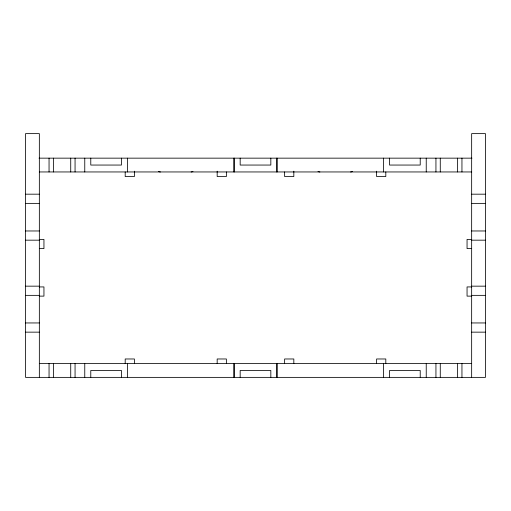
<?xml version="1.0" encoding="UTF-8"?>
<svg xmlns="http://www.w3.org/2000/svg" width="511" height="511" viewBox="0 0 511 511"><rect width="100%" height="100%" fill="white"/><g stroke="black" fill="none" stroke-linecap="round" stroke-linejoin="round"><path stroke-width="0.77" d="M39.053 158.155L471.947 158.155M39.347 171.952L471.653 171.952M25.55 194.18L39.347 194.18M471.653 194.18L485.45 194.18M25.55 203.378L39.347 203.378M471.653 203.378L485.45 203.378M25.55 230.972L39.347 230.972M471.653 230.972L485.45 230.972M39.347 239.404L43.946 239.404L43.946 248.602L39.347 248.602M471.653 239.404L467.054 239.404L467.054 248.602L471.653 248.602M25.55 240.17L39.347 240.17M471.653 240.17L485.45 240.17M25.55 286.16L39.347 286.16M471.653 286.16L485.45 286.16M39.347 286.927L43.946 286.927L43.946 296.125L39.347 296.125M471.653 286.927L467.054 286.927L467.054 296.125L471.653 296.125M25.55 295.358L39.347 295.358M471.653 295.358L485.45 295.358M25.55 322.952L39.347 322.952M471.653 322.952L485.45 322.952M25.55 332.15L39.347 332.15M471.653 332.15L485.45 332.15M39.347 363.577L471.653 363.577M471.653 377.373L471.653 133.626L485.45 133.626L485.45 377.373L25.55 377.373L25.55 133.626L39.347 133.626L39.347 377.373M461.95 158.155L461.95 171.952M461.95 363.577L461.95 377.373M457.62 158.155L457.62 171.952M457.62 363.577L457.62 377.373M440.271 158.155L440.271 171.952M440.271 363.577L440.271 377.373M435.94 158.155L435.94 171.952M435.94 363.577L435.94 377.373M426.238 158.155L426.238 171.952M426.238 363.577L426.238 377.373M420.221 158.155L420.221 165.053L389.561 165.053L389.561 158.155M420.221 377.373L420.221 370.475L389.561 370.475L389.561 377.373M385.805 171.952L385.805 176.55L376.607 176.55L376.607 171.185M385.805 363.577L385.805 358.978L376.607 358.978L376.607 363.577M383.544 158.155L383.544 171.952M383.544 363.577L383.544 377.373M293.825 171.185L293.825 176.55L284.627 176.55L284.627 171.952M293.825 363.577L293.825 358.978L284.627 358.978L284.627 363.577M277.039 158.155L277.039 171.952M277.039 363.577L277.039 377.373M276.847 158.155L276.847 171.952M276.847 363.577L276.847 377.373M270.83 158.155L270.83 165.053L240.17 165.053L240.17 158.155M270.83 377.373L270.83 370.475L240.17 370.475L240.17 377.373M234.153 158.155L234.153 171.952M234.153 363.577L234.153 377.373M233.961 158.155L233.961 171.952M233.961 363.577L233.961 377.373M226.373 171.952L226.373 176.55L217.175 176.55L217.175 171.185M226.373 363.577L226.373 358.978L217.175 358.978L217.175 363.577M134.393 171.185L134.393 176.55L125.195 176.55L125.195 171.952M134.393 363.577L134.393 358.978L125.195 358.978L125.195 363.577M127.456 158.155L127.456 171.952M127.456 363.577L127.456 377.373M121.439 158.155L121.439 165.053L90.779 165.053L90.779 158.155M121.439 377.373L121.439 370.475L90.779 370.475L90.779 377.373M84.762 158.155L84.762 171.952M84.762 363.577L84.762 377.373M75.06 158.155L75.06 171.952M75.06 363.577L75.06 377.373M70.729 158.155L70.729 171.952M70.729 363.577L70.729 377.373M53.38 158.155L53.38 171.952M53.38 363.577L53.38 377.373M49.05 158.155L49.05 171.952M49.05 363.577L49.05 377.373M352.43 171.389A3.449 3.449 0 0 1 350.546 171.952M319.886 171.952A3.449 3.449 0 0 1 318.002 171.389M192.998 171.389A3.449 3.449 0 0 1 191.114 171.952M160.454 171.952A3.449 3.449 0 0 1 158.57 171.389"/></g></svg>
